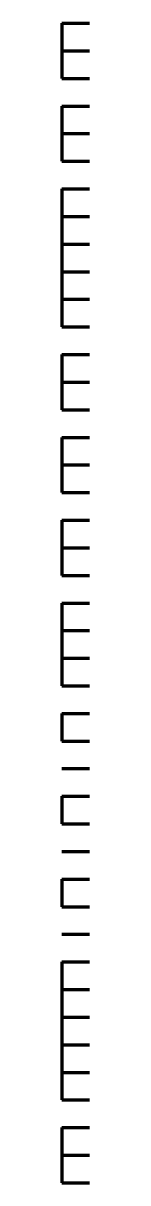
# Model space of a CAD drawing. Header units: inches. Extents: x 16 to 776, y 37 to 575.
# Drawn here: x 635 to 635.17, y 338.33 to 345.33 of the extents above; entities that cross this region are included whole.
import ezdxf

# ---------------------------------------------------------------- set-up
doc = ezdxf.new("R2010")
doc.units = ezdxf.units.IN
doc.header["$MEASUREMENT"] = 0
doc.layers.add('P', color=250, linetype='CONTINUOUS', lineweight=100)

msp = doc.modelspace()

# ---------------------------------------------------------------- linework, layer by layer
at = {"layer": 'P', "color": 0, "linetype": 'Continuous'}
for points in [[(635, 345.3333), (635, 345.3333)], [(635, 345.3333), (635.1667, 345.3333)], [(635, 345.3333), (635, 345.1667)], [(635, 345.3333), (635.1667, 345.3333)], [(635, 345.3333), (635, 345.3333)], [(635, 345.1667), (635, 345.1667)], [(635, 345.1667), (635.1667, 345.1667)], [(635, 345.1667), (635, 345.1667)], [(635, 345.1667), (635, 345.1667)], [(635, 345.1667), (635.1667, 345.1667)], [(635, 345.1667), (635.1667, 345.1667)], [(635, 345.1667), (635, 345.1667)], [(635, 345.1667), (635, 345)], [(635, 345.1667), (635.1667, 345.1667)], [(635, 345.1667), (635, 345.1667)], [(635, 345), (635, 345)], [(635, 345), (635.1667, 345)], [(635, 345), (635.1667, 345)], [(635, 345), (635, 345)], [(635, 344.8333), (635, 344.8333)], [(635, 344.8333), (635.1667, 344.8333)], [(635, 344.8333), (635, 344.8333)], [(635, 344.8333), (635, 344.8333)], [(635, 344.8333), (635.1667, 344.8333)], [(635, 344.8333), (635.1667, 344.8333)], [(635, 344.8333), (635, 344.8333)], [(635, 344.8333), (635, 344.6667)], [(635, 344.8333), (635.1667, 344.8333)], [(635, 344.8333), (635, 344.8333)], [(635, 344.6667), (635, 344.6667)], [(635, 344.6667), (635.1667, 344.6667)], [(635, 344.6667), (635, 344.5)], [(635, 344.6667), (635.1667, 344.6667)], [(635, 344.6667), (635, 344.6667)], [(635, 344.5), (635, 344.5)], [(635, 344.5), (635.1667, 344.5)], [(635, 344.5), (635.1667, 344.5)], [(635, 344.5), (635, 344.5)], [(635, 344.3333), (635, 344.3333)], [(635, 344.3333), (635.1667, 344.3333)], [(635, 344.3333), (635, 344.3333)], [(635, 344.3333), (635, 344.3333)], [(635, 344.3333), (635.1667, 344.3333)], [(635, 344.3333), (635.1667, 344.3333)], [(635, 344.3333), (635, 344.3333)], [(635, 344.3333), (635, 344.1667)], [(635, 344.3333), (635.1667, 344.3333)], [(635, 344.3333), (635, 344.3333)], [(635, 344.1667), (635, 344.1667)], [(635, 344.1667), (635.1667, 344.1667)], [(635, 344.1667), (635, 344)], [(635, 344.1667), (635.1667, 344.1667)], [(635, 344.1667), (635, 344.1667)], [(635, 344), (635, 344)], [(635, 344), (635.1667, 344)], [(635, 344), (635, 344)], [(635, 344), (635.1667, 344)], [(635, 344), (635.1667, 344)], [(635, 344), (635, 344)], [(635, 344), (635, 343.8333)], [(635, 344), (635.1667, 344)], [(635, 344), (635, 344)], [(635, 343.8333), (635, 343.8333)], [(635, 343.8333), (635.1667, 343.8333)], [(635, 343.8333), (635, 343.6667)], [(635, 343.8333), (635.1667, 343.8333)], [(635, 343.8333), (635, 343.8333)], [(635, 343.6667), (635, 343.6667)], [(635, 343.6667), (635.1667, 343.6667)], [(635, 343.6667), (635, 343.5)], [(635, 343.6667), (635.1667, 343.6667)], [(635, 343.6667), (635, 343.6667)], [(635, 343.5), (635, 343.5)], [(635, 343.5), (635.1667, 343.5)], [(635, 343.5), (635, 343.5)], [(635, 343.5), (635, 343.5)], [(635, 343.5), (635.1667, 343.5)], [(635, 343.5), (635.1667, 343.5)], [(635, 343.5), (635, 343.5)], [(635, 343.5), (635.1667, 343.5)], [(635, 343.5), (635, 343.5)], [(635, 343.3333), (635, 343.3333)], [(635, 343.3333), (635.1667, 343.3333)], [(635, 343.3333), (635, 343.1667)], [(635, 343.3333), (635.1667, 343.3333)], [(635, 343.3333), (635, 343.3333)], [(635, 343.1667), (635, 343.1667)], [(635, 343.1667), (635.1667, 343.1667)], [(635, 343.1667), (635, 343)], [(635, 343.1667), (635.1667, 343.1667)], [(635, 343.1667), (635, 343.1667)], [(635, 343), (635, 343)], [(635, 343), (635.1667, 343)], [(635, 343), (635, 343)], [(635, 343), (635, 343)], [(635, 343), (635.1667, 343)], [(635, 343), (635.1667, 343)], [(635, 343), (635, 343)], [(635, 343), (635.1667, 343)], [(635, 343), (635, 343)], [(635, 342.8333), (635, 342.8333)], [(635, 342.8333), (635.1667, 342.8333)], [(635, 342.8333), (635, 342.6667)], [(635, 342.8333), (635.1667, 342.8333)], [(635, 342.8333), (635, 342.8333)], [(635, 342.6667), (635, 342.6667)], [(635, 342.6667), (635.1667, 342.6667)], [(635, 342.6667), (635, 342.6667)], [(635, 342.6667), (635, 342.6667)], [(635, 342.6667), (635.1667, 342.6667)], [(635, 342.6667), (635.1667, 342.6667)], [(635, 342.6667), (635, 342.6667)], [(635, 342.6667), (635, 342.5)], [(635, 342.6667), (635.1667, 342.6667)], [(635, 342.6667), (635, 342.6667)], [(635, 342.5), (635, 342.5)], [(635, 342.5), (635.1667, 342.5)], [(635, 342.5), (635.1667, 342.5)], [(635, 342.5), (635, 342.5)], [(635, 342.3333), (635, 342.3333)], [(635, 342.3333), (635.1667, 342.3333)], [(635, 342.3333), (635, 342.1667)], [(635, 342.3333), (635.1667, 342.3333)], [(635, 342.3333), (635, 342.3333)], [(635, 342.1667), (635, 342.1667)], [(635, 342.1667), (635.1667, 342.1667)], [(635, 342.1667), (635, 342.1667)], [(635, 342.1667), (635, 342.1667)], [(635, 342.1667), (635.1667, 342.1667)], [(635, 342.1667), (635.1667, 342.1667)], [(635, 342.1667), (635, 342.1667)], [(635, 342.1667), (635, 342)], [(635, 342.1667), (635.1667, 342.1667)], [(635, 342.1667), (635, 342.1667)], [(635, 342), (635, 342)], [(635, 342), (635.1667, 342)], [(635, 342), (635.1667, 342)], [(635, 342), (635, 342)], [(635, 341.8333), (635, 341.8333)], [(635, 341.8333), (635.1667, 341.8333)], [(635, 341.8333), (635, 341.8333)], [(635, 341.8333), (635, 341.8333)], [(635, 341.8333), (635.1667, 341.8333)], [(635, 341.8333), (635.1667, 341.8333)], [(635, 341.8333), (635, 341.8333)], [(635, 341.8333), (635, 341.6667)], [(635, 341.8333), (635.1667, 341.8333)], [(635, 341.8333), (635, 341.8333)], [(635, 341.6667), (635, 341.6667)], [(635, 341.6667), (635.1667, 341.6667)], [(635, 341.6667), (635, 341.5)], [(635, 341.6667), (635.1667, 341.6667)], [(635, 341.6667), (635, 341.6667)], [(635, 341.5), (635, 341.5)], [(635, 341.5), (635.1667, 341.5)], [(635, 341.5), (635, 341.3333)], [(635, 341.5), (635.1667, 341.5)], [(635, 341.5), (635, 341.5)], [(635, 341.3333), (635, 341.3333)], [(635, 341.3333), (635.1667, 341.3333)], [(635, 341.3333), (635, 341.3333)], [(635, 341.3333), (635.1667, 341.3333)], [(635, 341.3333), (635.1667, 341.3333)], [(635, 341.3333), (635, 341.3333)], [(635, 341.3333), (635, 341.3333)], [(635, 341.3333), (635.1667, 341.3333)], [(635, 341.3333), (635.1667, 341.3333)], [(635, 341.3333), (635, 341.3333)], [(635, 341.3333), (635.1667, 341.3333)], [(635, 341.3333), (635, 341.3333)], [(635, 341.1667), (635, 341.1667)], [(635, 341.1667), (635.1667, 341.1667)], [(635, 341.1667), (635, 341)], [(635, 341.1667), (635.1667, 341.1667)], [(635, 341.1667), (635, 341.1667)], [(635, 341), (635, 341)], [(635, 341), (635.1667, 341)], [(635, 341), (635, 341)], [(635, 341), (635, 341)], [(635, 341), (635.1667, 341)], [(635, 341), (635.1667, 341)], [(635, 341), (635, 341)], [(635, 341), (635.1667, 341)], [(635, 341), (635, 341)], [(635, 341), (635.1667, 341)], [(635, 341), (635, 341)], [(635, 340.8333), (635, 340.8333)], [(635, 340.8333), (635.1667, 340.8333)], [(635, 340.8333), (635, 340.8333)], [(635, 340.8333), (635.1667, 340.8333)], [(635, 340.8333), (635.1667, 340.8333)], [(635, 340.8333), (635, 340.8333)], [(635, 340.6667), (635, 340.6667)], [(635, 340.6667), (635.1667, 340.6667)], [(635, 340.6667), (635, 340.5)], [(635, 340.6667), (635.1667, 340.6667)], [(635, 340.6667), (635, 340.6667)], [(635, 340.5), (635, 340.5)], [(635, 340.5), (635.1667, 340.5)], [(635, 340.5), (635, 340.5)], [(635, 340.5), (635, 340.5)], [(635, 340.5), (635.1667, 340.5)], [(635, 340.5), (635.1667, 340.5)], [(635, 340.5), (635, 340.5)], [(635, 340.5), (635.1667, 340.5)], [(635, 340.5), (635, 340.5)], [(635, 340.5), (635.1667, 340.5)], [(635, 340.5), (635, 340.5)], [(635, 340.3333), (635, 340.3333)], [(635, 340.3333), (635.1667, 340.3333)], [(635, 340.3333), (635, 340.3333)], [(635, 340.3333), (635.1667, 340.3333)], [(635, 340.3333), (635.1667, 340.3333)], [(635, 340.3333), (635, 340.3333)], [(635, 340.1667), (635, 340.1667)], [(635, 340.1667), (635.1667, 340.1667)], [(635, 340.1667), (635, 340)], [(635, 340.1667), (635.1667, 340.1667)], [(635, 340.1667), (635, 340.1667)], [(635, 340), (635, 340)], [(635, 340), (635.1667, 340)], [(635, 340), (635, 340)], [(635, 340), (635, 340)], [(635, 340), (635.1667, 340)], [(635, 340), (635.1667, 340)], [(635, 340), (635, 340)], [(635, 340), (635.1667, 340)], [(635, 340), (635, 340)], [(635, 340), (635.1667, 340)], [(635, 340), (635, 340)], [(635, 339.8333), (635, 339.8333)], [(635, 339.8333), (635.1667, 339.8333)], [(635, 339.8333), (635, 339.8333)], [(635, 339.8333), (635.1667, 339.8333)], [(635, 339.8333), (635.1667, 339.8333)], [(635, 339.8333), (635, 339.8333)], [(635, 339.6667), (635, 339.6667)], [(635, 339.6667), (635.1667, 339.6667)], [(635, 339.6667), (635, 339.6667)], [(635, 339.6667), (635, 339.6667)], [(635, 339.6667), (635.1667, 339.6667)], [(635, 339.6667), (635.1667, 339.6667)], [(635, 339.6667), (635, 339.6667)], [(635, 339.6667), (635, 339.5)], [(635, 339.6667), (635.1667, 339.6667)], [(635, 339.6667), (635, 339.6667)], [(635, 339.5), (635, 339.5)], [(635, 339.5), (635.1667, 339.5)], [(635, 339.5), (635, 339.3333)], [(635, 339.5), (635.1667, 339.5)], [(635, 339.5), (635, 339.5)], [(635, 339.3333), (635, 339.3333)], [(635, 339.3333), (635.1667, 339.3333)], [(635, 339.3333), (635, 339.1667)], [(635, 339.3333), (635.1667, 339.3333)], [(635, 339.3333), (635, 339.3333)], [(635, 339.1667), (635, 339.1667)], [(635, 339.1667), (635.1667, 339.1667)], [(635, 339.1667), (635, 339.1667)], [(635, 339.1667), (635.1667, 339.1667)], [(635, 339.1667), (635.1667, 339.1667)], [(635, 339.1667), (635, 339.1667)], [(635, 339.1667), (635, 339)], [(635, 339.1667), (635.1667, 339.1667)], [(635, 339.1667), (635, 339.1667)], [(635, 339), (635, 339)], [(635, 339), (635.1667, 339)], [(635, 339), (635, 338.8333)], [(635, 339), (635.1667, 339)], [(635, 339), (635, 339)], [(635, 338.8333), (635, 338.8333)], [(635, 338.8333), (635.1667, 338.8333)], [(635, 338.8333), (635, 338.8333)], [(635, 338.8333), (635, 338.8333)], [(635, 338.8333), (635.1667, 338.8333)], [(635, 338.8333), (635.1667, 338.8333)], [(635, 338.8333), (635, 338.8333)], [(635, 338.8333), (635.1667, 338.8333)], [(635, 338.8333), (635, 338.8333)], [(635, 338.6667), (635, 338.6667)], [(635, 338.6667), (635.1667, 338.6667)], [(635, 338.6667), (635, 338.5)], [(635, 338.6667), (635.1667, 338.6667)], [(635, 338.6667), (635, 338.6667)], [(635, 338.5), (635, 338.5)], [(635, 338.5), (635.1667, 338.5)], [(635, 338.5), (635, 338.3333)], [(635, 338.5), (635.1667, 338.5)], [(635, 338.5), (635, 338.5)], [(635, 338.3333), (635, 338.3333)], [(635, 338.3333), (635.1667, 338.3333)], [(635, 338.3333), (635, 338.3333)], [(635, 338.3333), (635, 338.3333)], [(635, 338.3333), (635.1667, 338.3333)], [(635, 338.3333), (635.1667, 338.3333)], [(635, 338.3333), (635, 338.3333)], [(635, 338.3333), (635.1667, 338.3333)], [(635, 338.3333), (635, 338.3333)]]:
    msp.add_lwpolyline(points, dxfattribs=at)

doc.saveas('drawing.dxf')
